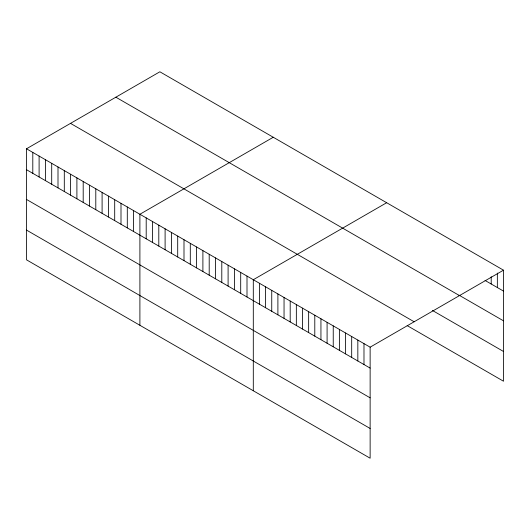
<?xml version="1.0" encoding="UTF-8"?>
<svg xmlns="http://www.w3.org/2000/svg" width="530" height="530" viewBox="0 0 530 530"><rect width="100%" height="100%" fill="white"/><g stroke="black" fill="none" stroke-linecap="round" stroke-linejoin="round"><path stroke-width="0.79" d="M26.5 148.784L370.132 347.176L370.132 458.212L26.5 259.819L26.5 148.784L159.868 71.788L503.5 270.181L503.5 381.216L407.159 325.599M273.261 137.257L139.9 214.252L139.9 325.287M386.661 202.725L253.3 279.727L253.3 390.762M370.132 347.176L503.5 270.181M485.049 280.443L503.5 291.096M459.086 295.197L503.5 320.835M115.851 97.195L459.49 295.594M432.44 310.454L503.5 351.476M70.51 123.377L414.149 321.77M26.5 169.699L370.132 368.092M26.5 199.439L370.132 397.831M26.5 230.08L370.132 428.472M497.352 273.069L497.352 287.545M491.204 276.753L491.204 283.994M363.984 343.632L363.984 364.541M357.836 340.081L357.836 360.99M351.688 336.53L351.688 357.439M345.54 332.979L345.54 353.894M339.385 329.428L339.385 350.343M333.238 325.877L333.238 346.792M327.089 322.326L327.089 343.241M320.941 318.775L320.941 339.69M314.793 315.224L314.793 336.139M308.645 311.68L308.645 332.588M302.491 308.129L302.491 329.037M296.343 304.578L296.343 325.486M290.195 301.027L290.195 321.942M284.047 297.476L284.047 318.391M277.899 293.925L277.899 314.84M271.744 290.374L271.744 311.289M265.596 286.823L265.596 307.738M259.448 283.278L259.448 304.187M247 276.09L247 296.999M240.7 272.453L240.7 293.362M234.399 268.816L234.399 289.724M228.099 265.179L228.099 286.087M221.798 261.542L221.798 282.45M215.498 257.905L215.498 278.813M209.198 254.261L209.198 275.176M202.897 250.624L202.897 271.539M196.597 246.987L196.597 267.902M190.297 243.349L190.297 264.265M183.996 239.712L183.996 260.627M177.702 236.075L177.702 256.99M171.402 232.438L171.402 253.353M165.102 228.801L165.102 249.716M158.801 225.164L158.801 246.079M152.501 221.527L152.501 242.442M146.201 217.89L146.201 238.805M133.6 210.615L133.6 231.531M127.299 206.978L127.299 227.893M120.999 203.341L120.999 224.256M114.699 199.704L114.699 220.619M108.398 196.067L108.398 216.982M102.098 192.43L102.098 213.345M95.797 188.793L95.797 209.708M89.497 185.156L89.497 206.071M83.197 181.518L83.197 202.433M76.903 177.881L76.903 198.796M70.603 174.244L70.603 195.159M64.302 170.607L64.302 191.522M58.002 166.97L58.002 187.885M51.702 163.333L51.702 184.248M45.401 159.696L45.401 180.611M39.101 156.059L39.101 176.974M32.8 152.421L32.8 173.336"/></g></svg>
